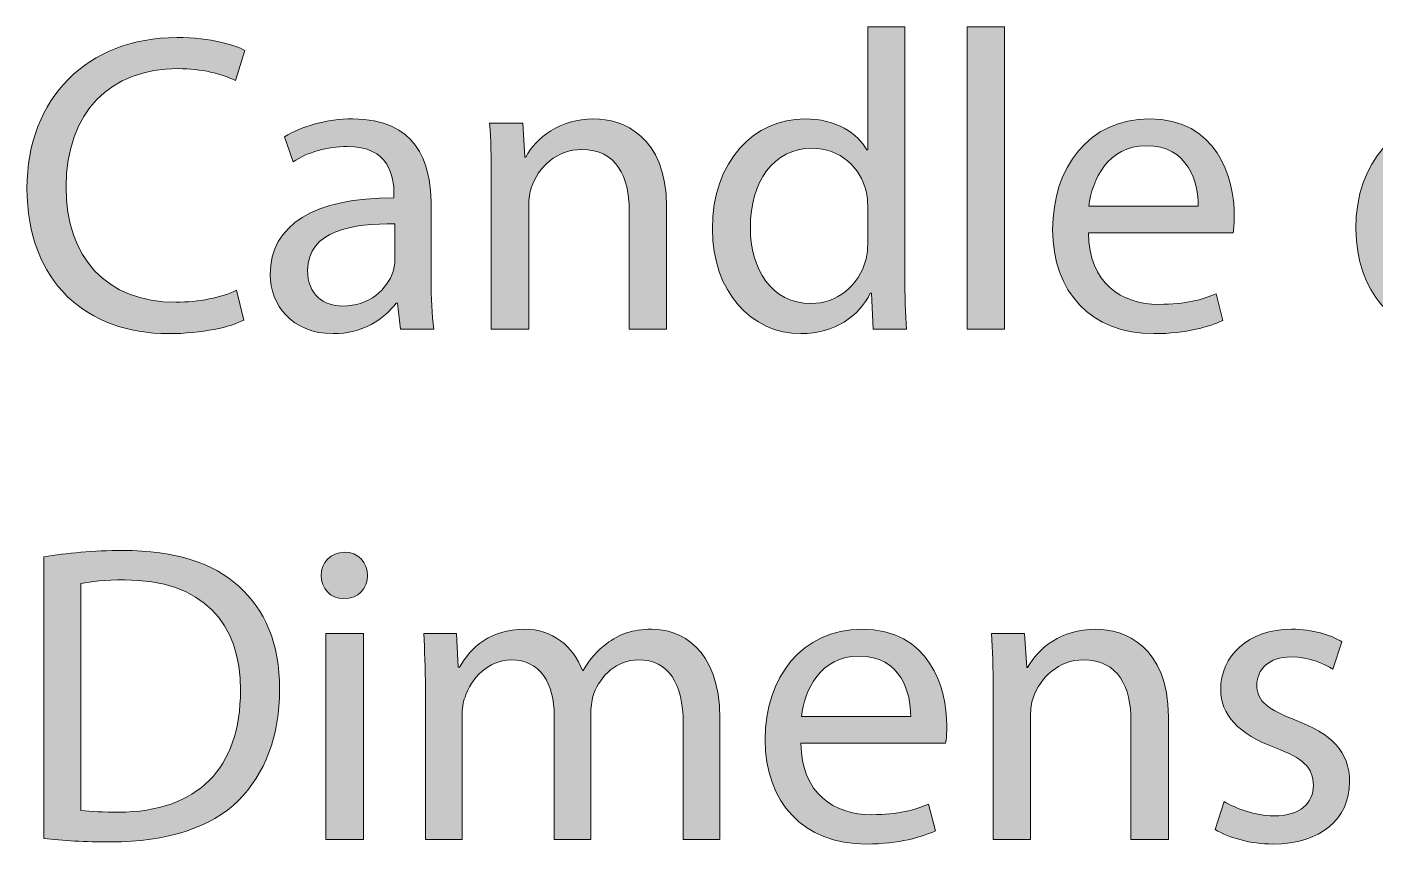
# Model space of a CAD drawing. Header units: inches. Extents: x 8 to 183, y -149 to -13.
# Drawn here: x 105.68 to 123.12, y -130.55 to -119.98 of the extents above; entities that cross this region are included whole.
import ezdxf

# ---------------------------------------------------------------- set-up
doc = ezdxf.new("R2010")
doc.units = ezdxf.units.IN
doc.header["$MEASUREMENT"] = 0
doc.layers.add('Layer 1', color=7, linetype='Continuous')

# ---------------------------------------------------------------- blocks, each defined once
blk = doc.blocks.new('block 7')
at = {"layer": 'Layer 1'}
h = blk.add_hatch(color=7, dxfattribs=at)
h.dxf.hatch_style = 2
edge = h.paths.add_edge_path()
edge.add_spline(control_points=[(108.488, -123.772), (108.318, -123.86), (107.96, -123.948), (107.509, -123.948), (106.464, -123.948), (105.683, -123.288), (105.683, -122.067), (105.683, -120.901), (106.469, -120.119), (107.619, -120.119), (108.075, -120.119), (108.372, -120.218), (108.499, -120.284), (108.499, -120.284), (108.378, -120.675), (108.378, -120.675), (108.202, -120.587), (107.944, -120.521), (107.636, -120.521), (106.766, -120.521), (106.189, -121.077), (106.189, -122.05), (106.189, -122.963), (106.711, -123.541), (107.608, -123.541), (107.905, -123.541), (108.202, -123.481), (108.394, -123.387), (108.394, -123.387), (108.488, -123.772), (108.488, -123.772)], knot_values=[0, 0, 0, 0, 1, 1, 1, 2, 2, 2, 3, 3, 3, 4, 4, 4, 5, 5, 5, 6, 6, 6, 7, 7, 7, 8, 8, 8, 9, 9, 9, 10, 10, 10, 10], degree=3, periodic=1)
h = blk.add_hatch(color=7, dxfattribs=at)
h.dxf.hatch_style = 2
edge = h.paths.add_edge_path()
edge.add_spline(control_points=[(117.035, -119.982), (117.035, -119.982), (117.035, -123.2), (117.035, -123.2), (117.035, -123.437), (117.046, -123.706), (117.057, -123.888), (117.057, -123.888), (116.628, -123.888), (116.628, -123.888), (116.628, -123.888), (116.606, -123.426), (116.606, -123.426), (116.606, -123.426), (116.589, -123.426), (116.589, -123.426), (116.446, -123.723), (116.127, -123.948), (115.693, -123.948), (115.049, -123.948), (114.548, -123.404), (114.548, -122.595), (114.543, -121.709), (115.098, -121.17), (115.742, -121.17), (116.155, -121.17), (116.424, -121.363), (116.545, -121.572), (116.545, -121.572), (116.556, -121.572), (116.556, -121.572), (116.556, -121.572), (116.556, -119.982), (116.556, -119.982), (116.556, -119.982), (117.035, -119.982), (117.035, -119.982)], knot_values=[0, 0, 0, 0, 1, 1, 1, 2, 2, 2, 3, 3, 3, 4, 4, 4, 5, 5, 5, 6, 6, 6, 7, 7, 7, 8, 8, 8, 9, 9, 9, 10, 10, 10, 11, 11, 11, 12, 12, 12, 12], degree=3, periodic=1)
edge = h.paths.add_edge_path()
edge.add_spline(control_points=[(116.556, -122.309), (116.556, -122.248), (116.551, -122.166), (116.534, -122.105), (116.463, -121.803), (116.199, -121.55), (115.836, -121.55), (115.335, -121.55), (115.038, -121.99), (115.038, -122.573), (115.038, -123.112), (115.307, -123.558), (115.825, -123.558), (116.149, -123.558), (116.446, -123.338), (116.534, -122.98), (116.551, -122.914), (116.556, -122.848), (116.556, -122.771), (116.556, -122.771), (116.556, -122.309), (116.556, -122.309)], knot_values=[0, 0, 0, 0, 1, 1, 1, 2, 2, 2, 3, 3, 3, 4, 4, 4, 5, 5, 5, 6, 6, 6, 7, 7, 7, 7], degree=3, periodic=1)
h = blk.add_hatch(color=7, dxfattribs=at)
h.dxf.hatch_style = 2
h.paths.add_polyline_path([(117.843, -119.982), (118.327, -119.982), (118.327, -123.888), (117.843, -123.888)])
h = blk.add_hatch(color=7, dxfattribs=at)
h.dxf.hatch_style = 2
edge = h.paths.add_edge_path()
edge.add_spline(control_points=[(125.356, -119.982), (125.356, -119.982), (125.356, -123.2), (125.356, -123.2), (125.356, -123.437), (125.367, -123.706), (125.378, -123.888), (125.378, -123.888), (124.949, -123.888), (124.949, -123.888), (124.949, -123.888), (124.927, -123.426), (124.927, -123.426), (124.927, -123.426), (124.911, -123.426), (124.911, -123.426), (124.768, -123.723), (124.449, -123.948), (124.014, -123.948), (123.37, -123.948), (122.87, -123.404), (122.87, -122.595), (122.864, -121.709), (123.42, -121.17), (124.063, -121.17), (124.476, -121.17), (124.746, -121.363), (124.867, -121.572), (124.867, -121.572), (124.878, -121.572), (124.878, -121.572), (124.878, -121.572), (124.878, -119.982), (124.878, -119.982), (124.878, -119.982), (125.356, -119.982), (125.356, -119.982)], knot_values=[0, 0, 0, 0, 1, 1, 1, 2, 2, 2, 3, 3, 3, 4, 4, 4, 5, 5, 5, 6, 6, 6, 7, 7, 7, 8, 8, 8, 9, 9, 9, 10, 10, 10, 11, 11, 11, 12, 12, 12, 12], degree=3, periodic=1)
edge = h.paths.add_edge_path()
edge.add_spline(control_points=[(124.878, -122.309), (124.878, -122.248), (124.872, -122.166), (124.856, -122.105), (124.784, -121.803), (124.52, -121.55), (124.157, -121.55), (123.656, -121.55), (123.359, -121.99), (123.359, -122.573), (123.359, -123.112), (123.629, -123.558), (124.146, -123.558), (124.47, -123.558), (124.768, -123.338), (124.856, -122.98), (124.872, -122.914), (124.878, -122.848), (124.878, -122.771), (124.878, -122.771), (124.878, -122.309), (124.878, -122.309)], knot_values=[0, 0, 0, 0, 1, 1, 1, 2, 2, 2, 3, 3, 3, 4, 4, 4, 5, 5, 5, 6, 6, 6, 7, 7, 7, 7], degree=3, periodic=1)
h = blk.add_hatch(color=7, dxfattribs=at)
h.dxf.hatch_style = 2
edge = h.paths.add_edge_path()
edge.add_spline(control_points=[(110.908, -123.25), (110.908, -123.481), (110.919, -123.706), (110.946, -123.888), (110.946, -123.888), (110.512, -123.888), (110.512, -123.888), (110.512, -123.888), (110.473, -123.552), (110.473, -123.552), (110.473, -123.552), (110.457, -123.552), (110.457, -123.552), (110.308, -123.761), (110.022, -123.948), (109.643, -123.948), (109.103, -123.948), (108.828, -123.569), (108.828, -123.184), (108.828, -122.54), (109.4, -122.188), (110.429, -122.193), (110.429, -122.193), (110.429, -122.138), (110.429, -122.138), (110.429, -121.924), (110.369, -121.522), (109.824, -121.528), (109.571, -121.528), (109.312, -121.599), (109.125, -121.726), (109.125, -121.726), (109.015, -121.401), (109.015, -121.401), (109.235, -121.264), (109.56, -121.17), (109.896, -121.17), (110.71, -121.17), (110.908, -121.726), (110.908, -122.254), (110.908, -122.254), (110.908, -123.25), (110.908, -123.25)], knot_values=[0, 0, 0, 0, 1, 1, 1, 2, 2, 2, 3, 3, 3, 4, 4, 4, 5, 5, 5, 6, 6, 6, 7, 7, 7, 8, 8, 8, 9, 9, 9, 10, 10, 10, 11, 11, 11, 12, 12, 12, 13, 13, 13, 14, 14, 14, 14], degree=3, periodic=1)
edge = h.paths.add_edge_path()
edge.add_spline(control_points=[(110.44, -122.529), (109.912, -122.518), (109.312, -122.611), (109.312, -123.129), (109.312, -123.448), (109.521, -123.591), (109.764, -123.591), (110.116, -123.591), (110.341, -123.371), (110.418, -123.145), (110.435, -123.09), (110.44, -123.035), (110.44, -122.991), (110.44, -122.991), (110.44, -122.529), (110.44, -122.529)], knot_values=[0, 0, 0, 0, 1, 1, 1, 2, 2, 2, 3, 3, 3, 4, 4, 4, 5, 5, 5, 5], degree=3, periodic=1)
h = blk.add_hatch(color=7, dxfattribs=at)
h.dxf.hatch_style = 2
edge = h.paths.add_edge_path()
edge.add_spline(control_points=[(111.688, -121.946), (111.688, -121.665), (111.683, -121.445), (111.666, -121.225), (111.666, -121.225), (112.096, -121.225), (112.096, -121.225), (112.096, -121.225), (112.123, -121.665), (112.123, -121.665), (112.123, -121.665), (112.134, -121.665), (112.134, -121.665), (112.266, -121.418), (112.574, -121.17), (113.014, -121.17), (113.383, -121.17), (113.955, -121.39), (113.955, -122.303), (113.955, -122.303), (113.955, -123.888), (113.955, -123.888), (113.955, -123.888), (113.471, -123.888), (113.471, -123.888), (113.471, -123.888), (113.471, -122.353), (113.471, -122.353), (113.471, -121.924), (113.311, -121.566), (112.855, -121.566), (112.541, -121.566), (112.294, -121.792), (112.205, -122.061), (112.183, -122.122), (112.172, -122.204), (112.172, -122.287), (112.172, -122.287), (112.172, -123.888), (112.172, -123.888), (112.172, -123.888), (111.688, -123.888), (111.688, -123.888), (111.688, -123.888), (111.688, -121.946), (111.688, -121.946)], knot_values=[0, 0, 0, 0, 1, 1, 1, 2, 2, 2, 3, 3, 3, 4, 4, 4, 5, 5, 5, 6, 6, 6, 7, 7, 7, 8, 8, 8, 9, 9, 9, 10, 10, 10, 11, 11, 11, 12, 12, 12, 13, 13, 13, 14, 14, 14, 15, 15, 15, 15], degree=3, periodic=1)
h = blk.add_hatch(color=7, dxfattribs=at)
h.dxf.hatch_style = 2
edge = h.paths.add_edge_path()
edge.add_spline(control_points=[(119.41, -122.644), (119.421, -123.299), (119.834, -123.569), (120.323, -123.569), (120.67, -123.569), (120.885, -123.508), (121.061, -123.431), (121.061, -123.431), (121.149, -123.778), (121.149, -123.778), (120.978, -123.855), (120.681, -123.948), (120.258, -123.948), (119.438, -123.948), (118.948, -123.404), (118.948, -122.601), (118.948, -121.797), (119.421, -121.17), (120.197, -121.17), (121.072, -121.17), (121.297, -121.929), (121.297, -122.419), (121.297, -122.518), (121.292, -122.589), (121.281, -122.644), (121.281, -122.644), (119.41, -122.644), (119.41, -122.644)], knot_values=[0, 0, 0, 0, 1, 1, 1, 2, 2, 2, 3, 3, 3, 4, 4, 4, 5, 5, 5, 6, 6, 6, 7, 7, 7, 8, 8, 8, 9, 9, 9, 9], degree=3, periodic=1)
edge = h.paths.add_edge_path()
edge.add_spline(control_points=[(120.83, -122.298), (120.835, -121.995), (120.703, -121.517), (120.158, -121.517), (119.663, -121.517), (119.454, -121.962), (119.416, -122.298), (119.416, -122.298), (120.83, -122.298), (120.83, -122.298)], knot_values=[0, 0, 0, 0, 1, 1, 1, 2, 2, 2, 3, 3, 3, 3], degree=3, periodic=1)
h = blk.add_hatch(color=7, dxfattribs=at)
h.dxf.hatch_style = 2
edge = h.paths.add_edge_path()
edge.add_spline(control_points=[(105.902, -126.835), (106.194, -126.785), (106.541, -126.752), (106.92, -126.752), (107.608, -126.752), (108.098, -126.917), (108.422, -127.214), (108.758, -127.517), (108.95, -127.946), (108.95, -128.546), (108.95, -129.151), (108.758, -129.646), (108.417, -129.987), (108.064, -130.334), (107.492, -130.521), (106.772, -130.521), (106.425, -130.521), (106.144, -130.504), (105.902, -130.477), (105.902, -130.477), (105.902, -126.835), (105.902, -126.835)], knot_values=[0, 0, 0, 0, 1, 1, 1, 2, 2, 2, 3, 3, 3, 4, 4, 4, 5, 5, 5, 6, 6, 6, 7, 7, 7, 7], degree=3, periodic=1)
edge = h.paths.add_edge_path()
edge.add_spline(control_points=[(106.381, -130.114), (106.502, -130.13), (106.678, -130.136), (106.865, -130.136), (107.894, -130.136), (108.444, -129.564), (108.444, -128.562), (108.45, -127.688), (107.955, -127.132), (106.942, -127.132), (106.695, -127.132), (106.508, -127.154), (106.381, -127.181), (106.381, -127.181), (106.381, -130.114), (106.381, -130.114)], knot_values=[0, 0, 0, 0, 1, 1, 1, 2, 2, 2, 3, 3, 3, 4, 4, 4, 5, 5, 5, 5], degree=3, periodic=1)
h = blk.add_hatch(color=7, dxfattribs=at)
h.dxf.hatch_style = 2
edge = h.paths.add_edge_path()
edge.add_spline(control_points=[(110.088, -127.077), (110.088, -127.242), (109.972, -127.374), (109.78, -127.374), (109.604, -127.374), (109.488, -127.242), (109.488, -127.077), (109.488, -126.912), (109.609, -126.774), (109.791, -126.774), (109.967, -126.774), (110.088, -126.906), (110.088, -127.077)], knot_values=[0, 0, 0, 0, 1, 1, 1, 2, 2, 2, 3, 3, 3, 4, 4, 4, 4], degree=3, periodic=1)
h.paths.add_polyline_path([(109.549, -130.488), (109.549, -127.825), (110.033, -127.825), (110.033, -130.488)])
h = blk.add_hatch(color=7, dxfattribs=at)
h.dxf.hatch_style = 2
edge = h.paths.add_edge_path()
edge.add_spline(control_points=[(110.836, -128.546), (110.836, -128.265), (110.825, -128.045), (110.814, -127.825), (110.814, -127.825), (111.237, -127.825), (111.237, -127.825), (111.237, -127.825), (111.259, -128.26), (111.259, -128.26), (111.259, -128.26), (111.276, -128.26), (111.276, -128.26), (111.424, -128.007), (111.672, -127.77), (112.118, -127.77), (112.475, -127.77), (112.75, -127.99), (112.866, -128.304), (112.866, -128.304), (112.877, -128.304), (112.877, -128.304), (112.959, -128.15), (113.069, -128.04), (113.179, -127.957), (113.339, -127.836), (113.509, -127.77), (113.763, -127.77), (114.12, -127.77), (114.643, -128.001), (114.643, -128.925), (114.643, -128.925), (114.643, -130.488), (114.643, -130.488), (114.643, -130.488), (114.17, -130.488), (114.17, -130.488), (114.17, -130.488), (114.17, -128.986), (114.17, -128.986), (114.17, -128.469), (113.977, -128.166), (113.592, -128.166), (113.311, -128.166), (113.103, -128.37), (113.014, -128.601), (112.992, -128.672), (112.976, -128.755), (112.976, -128.843), (112.976, -128.843), (112.976, -130.488), (112.976, -130.488), (112.976, -130.488), (112.503, -130.488), (112.503, -130.488), (112.503, -130.488), (112.503, -128.892), (112.503, -128.892), (112.503, -128.469), (112.316, -128.166), (111.947, -128.166), (111.65, -128.166), (111.424, -128.408), (111.348, -128.65), (111.32, -128.716), (111.309, -128.804), (111.309, -128.887), (111.309, -128.887), (111.309, -130.488), (111.309, -130.488), (111.309, -130.488), (110.836, -130.488), (110.836, -130.488), (110.836, -130.488), (110.836, -128.546), (110.836, -128.546)], knot_values=[0, 0, 0, 0, 1, 1, 1, 2, 2, 2, 3, 3, 3, 4, 4, 4, 5, 5, 5, 6, 6, 6, 7, 7, 7, 8, 8, 8, 9, 9, 9, 10, 10, 10, 11, 11, 11, 12, 12, 12, 13, 13, 13, 14, 14, 14, 15, 15, 15, 16, 16, 16, 17, 17, 17, 18, 18, 18, 19, 19, 19, 20, 20, 20, 21, 21, 21, 22, 22, 22, 23, 23, 23, 24, 24, 24, 25, 25, 25, 25], degree=3, periodic=1)
h = blk.add_hatch(color=7, dxfattribs=at)
h.dxf.hatch_style = 2
edge = h.paths.add_edge_path()
edge.add_spline(control_points=[(115.692, -129.244), (115.703, -129.899), (116.116, -130.169), (116.606, -130.169), (116.952, -130.169), (117.167, -130.108), (117.343, -130.031), (117.343, -130.031), (117.431, -130.378), (117.431, -130.378), (117.26, -130.455), (116.963, -130.548), (116.54, -130.548), (115.72, -130.548), (115.23, -130.004), (115.23, -129.2), (115.23, -128.397), (115.703, -127.77), (116.479, -127.77), (117.354, -127.77), (117.579, -128.529), (117.579, -129.019), (117.579, -129.118), (117.574, -129.189), (117.563, -129.244), (117.563, -129.244), (115.692, -129.244), (115.692, -129.244)], knot_values=[0, 0, 0, 0, 1, 1, 1, 2, 2, 2, 3, 3, 3, 4, 4, 4, 5, 5, 5, 6, 6, 6, 7, 7, 7, 8, 8, 8, 9, 9, 9, 9], degree=3, periodic=1)
edge = h.paths.add_edge_path()
edge.add_spline(control_points=[(117.112, -128.898), (117.117, -128.595), (116.985, -128.117), (116.441, -128.117), (115.945, -128.117), (115.736, -128.562), (115.698, -128.898), (115.698, -128.898), (117.112, -128.898), (117.112, -128.898)], knot_values=[0, 0, 0, 0, 1, 1, 1, 2, 2, 2, 3, 3, 3, 3], degree=3, periodic=1)
h = blk.add_hatch(color=7, dxfattribs=at)
h.dxf.hatch_style = 2
edge = h.paths.add_edge_path()
edge.add_spline(control_points=[(118.178, -128.546), (118.178, -128.265), (118.173, -128.045), (118.156, -127.825), (118.156, -127.825), (118.585, -127.825), (118.585, -127.825), (118.585, -127.825), (118.613, -128.265), (118.613, -128.265), (118.613, -128.265), (118.624, -128.265), (118.624, -128.265), (118.756, -128.018), (119.064, -127.77), (119.504, -127.77), (119.873, -127.77), (120.445, -127.99), (120.445, -128.903), (120.445, -128.903), (120.445, -130.488), (120.445, -130.488), (120.445, -130.488), (119.961, -130.488), (119.961, -130.488), (119.961, -130.488), (119.961, -128.953), (119.961, -128.953), (119.961, -128.524), (119.801, -128.166), (119.344, -128.166), (119.031, -128.166), (118.784, -128.392), (118.695, -128.661), (118.673, -128.722), (118.662, -128.804), (118.662, -128.887), (118.662, -128.887), (118.662, -130.488), (118.662, -130.488), (118.662, -130.488), (118.178, -130.488), (118.178, -130.488), (118.178, -130.488), (118.178, -128.546), (118.178, -128.546)], knot_values=[0, 0, 0, 0, 1, 1, 1, 2, 2, 2, 3, 3, 3, 4, 4, 4, 5, 5, 5, 6, 6, 6, 7, 7, 7, 8, 8, 8, 9, 9, 9, 10, 10, 10, 11, 11, 11, 12, 12, 12, 13, 13, 13, 14, 14, 14, 15, 15, 15, 15], degree=3, periodic=1)
h = blk.add_hatch(color=7, dxfattribs=at)
h.dxf.hatch_style = 2
edge = h.paths.add_edge_path()
edge.add_spline(control_points=[(121.165, -129.998), (121.313, -130.086), (121.566, -130.185), (121.808, -130.185), (122.155, -130.185), (122.32, -130.015), (122.32, -129.789), (122.32, -129.558), (122.182, -129.437), (121.83, -129.305), (121.346, -129.129), (121.121, -128.87), (121.121, -128.551), (121.121, -128.122), (121.473, -127.77), (122.039, -127.77), (122.309, -127.77), (122.546, -127.842), (122.689, -127.935), (122.689, -127.935), (122.573, -128.287), (122.573, -128.287), (122.468, -128.221), (122.276, -128.128), (122.028, -128.128), (121.743, -128.128), (121.588, -128.293), (121.588, -128.491), (121.588, -128.711), (121.743, -128.81), (122.089, -128.947), (122.546, -129.118), (122.788, -129.349), (122.788, -129.745), (122.788, -130.218), (122.419, -130.548), (121.797, -130.548), (121.506, -130.548), (121.236, -130.471), (121.049, -130.361), (121.049, -130.361), (121.165, -129.998), (121.165, -129.998)], knot_values=[0, 0, 0, 0, 1, 1, 1, 2, 2, 2, 3, 3, 3, 4, 4, 4, 5, 5, 5, 6, 6, 6, 7, 7, 7, 8, 8, 8, 9, 9, 9, 10, 10, 10, 11, 11, 11, 12, 12, 12, 13, 13, 13, 14, 14, 14, 14], degree=3, periodic=1)
at = {"layer": 'Layer 1', "lineweight": 0}
for points in [[(117.843, -119.982), (118.327, -119.982), (118.327, -123.888), (117.843, -123.888), (117.843, -119.982)], [(109.549, -130.488), (109.549, -127.825), (110.033, -127.825), (110.033, -130.488), (109.549, -130.488)]]:
    blk.add_lwpolyline(points, dxfattribs=at)
for points, knots in [([(108.488, -123.772), (108.318, -123.86), (107.96, -123.948), (107.509, -123.948), (106.464, -123.948), (105.683, -123.288), (105.683, -122.067), (105.683, -120.901), (106.469, -120.119), (107.619, -120.119), (108.075, -120.119), (108.372, -120.218), (108.499, -120.284), (108.499, -120.284), (108.378, -120.675), (108.378, -120.675), (108.202, -120.587), (107.944, -120.521), (107.636, -120.521), (106.766, -120.521), (106.189, -121.077), (106.189, -122.05), (106.189, -122.963), (106.711, -123.541), (107.608, -123.541), (107.905, -123.541), (108.202, -123.481), (108.394, -123.387), (108.394, -123.387), (108.488, -123.772), (108.488, -123.772)], [0, 0, 0, 0, 1, 1, 1, 2, 2, 2, 3, 3, 3, 4, 4, 4, 5, 5, 5, 6, 6, 6, 7, 7, 7, 8, 8, 8, 9, 9, 9, 10, 10, 10, 10]), ([(117.035, -119.982), (117.035, -119.982), (117.035, -123.2), (117.035, -123.2), (117.035, -123.437), (117.046, -123.706), (117.057, -123.888), (117.057, -123.888), (116.628, -123.888), (116.628, -123.888), (116.628, -123.888), (116.606, -123.426), (116.606, -123.426), (116.606, -123.426), (116.589, -123.426), (116.589, -123.426), (116.446, -123.723), (116.127, -123.948), (115.693, -123.948), (115.049, -123.948), (114.548, -123.404), (114.548, -122.595), (114.543, -121.709), (115.098, -121.17), (115.742, -121.17), (116.155, -121.17), (116.424, -121.363), (116.545, -121.572), (116.545, -121.572), (116.556, -121.572), (116.556, -121.572), (116.556, -121.572), (116.556, -119.982), (116.556, -119.982), (116.556, -119.982), (117.035, -119.982), (117.035, -119.982)], [0, 0, 0, 0, 1, 1, 1, 2, 2, 2, 3, 3, 3, 4, 4, 4, 5, 5, 5, 6, 6, 6, 7, 7, 7, 8, 8, 8, 9, 9, 9, 10, 10, 10, 11, 11, 11, 12, 12, 12, 12]), ([(125.356, -119.982), (125.356, -119.982), (125.356, -123.2), (125.356, -123.2), (125.356, -123.437), (125.367, -123.706), (125.378, -123.888), (125.378, -123.888), (124.949, -123.888), (124.949, -123.888), (124.949, -123.888), (124.927, -123.426), (124.927, -123.426), (124.927, -123.426), (124.911, -123.426), (124.911, -123.426), (124.768, -123.723), (124.449, -123.948), (124.014, -123.948), (123.37, -123.948), (122.87, -123.404), (122.87, -122.595), (122.864, -121.709), (123.42, -121.17), (124.063, -121.17), (124.476, -121.17), (124.746, -121.363), (124.867, -121.572), (124.867, -121.572), (124.878, -121.572), (124.878, -121.572), (124.878, -121.572), (124.878, -119.982), (124.878, -119.982), (124.878, -119.982), (125.356, -119.982), (125.356, -119.982)], [0, 0, 0, 0, 1, 1, 1, 2, 2, 2, 3, 3, 3, 4, 4, 4, 5, 5, 5, 6, 6, 6, 7, 7, 7, 8, 8, 8, 9, 9, 9, 10, 10, 10, 11, 11, 11, 12, 12, 12, 12]), ([(110.908, -123.25), (110.908, -123.481), (110.919, -123.706), (110.946, -123.888), (110.946, -123.888), (110.512, -123.888), (110.512, -123.888), (110.512, -123.888), (110.473, -123.552), (110.473, -123.552), (110.473, -123.552), (110.457, -123.552), (110.457, -123.552), (110.308, -123.761), (110.022, -123.948), (109.643, -123.948), (109.103, -123.948), (108.828, -123.569), (108.828, -123.184), (108.828, -122.54), (109.4, -122.188), (110.429, -122.193), (110.429, -122.193), (110.429, -122.138), (110.429, -122.138), (110.429, -121.924), (110.369, -121.522), (109.824, -121.528), (109.571, -121.528), (109.312, -121.599), (109.125, -121.726), (109.125, -121.726), (109.015, -121.401), (109.015, -121.401), (109.235, -121.264), (109.56, -121.17), (109.896, -121.17), (110.71, -121.17), (110.908, -121.726), (110.908, -122.254), (110.908, -122.254), (110.908, -123.25), (110.908, -123.25)], [0, 0, 0, 0, 1, 1, 1, 2, 2, 2, 3, 3, 3, 4, 4, 4, 5, 5, 5, 6, 6, 6, 7, 7, 7, 8, 8, 8, 9, 9, 9, 10, 10, 10, 11, 11, 11, 12, 12, 12, 13, 13, 13, 14, 14, 14, 14]), ([(111.688, -121.946), (111.688, -121.665), (111.683, -121.445), (111.666, -121.225), (111.666, -121.225), (112.096, -121.225), (112.096, -121.225), (112.096, -121.225), (112.123, -121.665), (112.123, -121.665), (112.123, -121.665), (112.134, -121.665), (112.134, -121.665), (112.266, -121.418), (112.574, -121.17), (113.014, -121.17), (113.383, -121.17), (113.955, -121.39), (113.955, -122.303), (113.955, -122.303), (113.955, -123.888), (113.955, -123.888), (113.955, -123.888), (113.471, -123.888), (113.471, -123.888), (113.471, -123.888), (113.471, -122.353), (113.471, -122.353), (113.471, -121.924), (113.311, -121.566), (112.855, -121.566), (112.541, -121.566), (112.294, -121.792), (112.205, -122.061), (112.183, -122.122), (112.172, -122.204), (112.172, -122.287), (112.172, -122.287), (112.172, -123.888), (112.172, -123.888), (112.172, -123.888), (111.688, -123.888), (111.688, -123.888), (111.688, -123.888), (111.688, -121.946), (111.688, -121.946)], [0, 0, 0, 0, 1, 1, 1, 2, 2, 2, 3, 3, 3, 4, 4, 4, 5, 5, 5, 6, 6, 6, 7, 7, 7, 8, 8, 8, 9, 9, 9, 10, 10, 10, 11, 11, 11, 12, 12, 12, 13, 13, 13, 14, 14, 14, 15, 15, 15, 15]), ([(119.41, -122.644), (119.421, -123.299), (119.834, -123.569), (120.323, -123.569), (120.67, -123.569), (120.885, -123.508), (121.061, -123.431), (121.061, -123.431), (121.149, -123.778), (121.149, -123.778), (120.978, -123.855), (120.681, -123.948), (120.258, -123.948), (119.438, -123.948), (118.948, -123.404), (118.948, -122.601), (118.948, -121.797), (119.421, -121.17), (120.197, -121.17), (121.072, -121.17), (121.297, -121.929), (121.297, -122.419), (121.297, -122.518), (121.292, -122.589), (121.281, -122.644), (121.281, -122.644), (119.41, -122.644), (119.41, -122.644)], [0, 0, 0, 0, 1, 1, 1, 2, 2, 2, 3, 3, 3, 4, 4, 4, 5, 5, 5, 6, 6, 6, 7, 7, 7, 8, 8, 8, 9, 9, 9, 9]), ([(120.83, -122.298), (120.835, -121.995), (120.703, -121.517), (120.158, -121.517), (119.663, -121.517), (119.454, -121.962), (119.416, -122.298), (119.416, -122.298), (120.83, -122.298), (120.83, -122.298)], [0, 0, 0, 0, 1, 1, 1, 2, 2, 2, 3, 3, 3, 3]), ([(116.556, -122.309), (116.556, -122.248), (116.551, -122.166), (116.534, -122.105), (116.463, -121.803), (116.199, -121.55), (115.836, -121.55), (115.335, -121.55), (115.038, -121.99), (115.038, -122.573), (115.038, -123.112), (115.307, -123.558), (115.825, -123.558), (116.149, -123.558), (116.446, -123.338), (116.534, -122.98), (116.551, -122.914), (116.556, -122.848), (116.556, -122.771), (116.556, -122.771), (116.556, -122.309), (116.556, -122.309)], [0, 0, 0, 0, 1, 1, 1, 2, 2, 2, 3, 3, 3, 4, 4, 4, 5, 5, 5, 6, 6, 6, 7, 7, 7, 7]), ([(110.44, -122.529), (109.912, -122.518), (109.312, -122.611), (109.312, -123.129), (109.312, -123.448), (109.521, -123.591), (109.764, -123.591), (110.116, -123.591), (110.341, -123.371), (110.418, -123.145), (110.435, -123.09), (110.44, -123.035), (110.44, -122.991), (110.44, -122.991), (110.44, -122.529), (110.44, -122.529)], [0, 0, 0, 0, 1, 1, 1, 2, 2, 2, 3, 3, 3, 4, 4, 4, 5, 5, 5, 5]), ([(105.902, -126.835), (106.194, -126.785), (106.541, -126.752), (106.92, -126.752), (107.608, -126.752), (108.098, -126.917), (108.422, -127.214), (108.758, -127.517), (108.95, -127.946), (108.95, -128.546), (108.95, -129.151), (108.758, -129.646), (108.417, -129.987), (108.064, -130.334), (107.492, -130.521), (106.772, -130.521), (106.425, -130.521), (106.144, -130.504), (105.902, -130.477), (105.902, -130.477), (105.902, -126.835), (105.902, -126.835)], [0, 0, 0, 0, 1, 1, 1, 2, 2, 2, 3, 3, 3, 4, 4, 4, 5, 5, 5, 6, 6, 6, 7, 7, 7, 7]), ([(110.088, -127.077), (110.088, -127.242), (109.972, -127.374), (109.78, -127.374), (109.604, -127.374), (109.488, -127.242), (109.488, -127.077), (109.488, -126.912), (109.609, -126.774), (109.791, -126.774), (109.967, -126.774), (110.088, -126.906), (110.088, -127.077)], [0, 0, 0, 0, 1, 1, 1, 2, 2, 2, 3, 3, 3, 4, 4, 4, 4]), ([(106.381, -130.114), (106.502, -130.13), (106.678, -130.136), (106.865, -130.136), (107.894, -130.136), (108.444, -129.564), (108.444, -128.562), (108.45, -127.688), (107.955, -127.132), (106.942, -127.132), (106.695, -127.132), (106.508, -127.154), (106.381, -127.181), (106.381, -127.181), (106.381, -130.114), (106.381, -130.114)], [0, 0, 0, 0, 1, 1, 1, 2, 2, 2, 3, 3, 3, 4, 4, 4, 5, 5, 5, 5]), ([(110.836, -128.546), (110.836, -128.265), (110.825, -128.045), (110.814, -127.825), (110.814, -127.825), (111.237, -127.825), (111.237, -127.825), (111.237, -127.825), (111.259, -128.26), (111.259, -128.26), (111.259, -128.26), (111.276, -128.26), (111.276, -128.26), (111.424, -128.007), (111.672, -127.77), (112.118, -127.77), (112.475, -127.77), (112.75, -127.99), (112.866, -128.304), (112.866, -128.304), (112.877, -128.304), (112.877, -128.304), (112.959, -128.15), (113.069, -128.04), (113.179, -127.957), (113.339, -127.836), (113.509, -127.77), (113.763, -127.77), (114.12, -127.77), (114.643, -128.001), (114.643, -128.925), (114.643, -128.925), (114.643, -130.488), (114.643, -130.488), (114.643, -130.488), (114.17, -130.488), (114.17, -130.488), (114.17, -130.488), (114.17, -128.986), (114.17, -128.986), (114.17, -128.469), (113.977, -128.166), (113.592, -128.166), (113.311, -128.166), (113.103, -128.37), (113.014, -128.601), (112.992, -128.672), (112.976, -128.755), (112.976, -128.843), (112.976, -128.843), (112.976, -130.488), (112.976, -130.488), (112.976, -130.488), (112.503, -130.488), (112.503, -130.488), (112.503, -130.488), (112.503, -128.892), (112.503, -128.892), (112.503, -128.469), (112.316, -128.166), (111.947, -128.166), (111.65, -128.166), (111.424, -128.408), (111.348, -128.65), (111.32, -128.716), (111.309, -128.804), (111.309, -128.887), (111.309, -128.887), (111.309, -130.488), (111.309, -130.488), (111.309, -130.488), (110.836, -130.488), (110.836, -130.488), (110.836, -130.488), (110.836, -128.546), (110.836, -128.546)], [0, 0, 0, 0, 1, 1, 1, 2, 2, 2, 3, 3, 3, 4, 4, 4, 5, 5, 5, 6, 6, 6, 7, 7, 7, 8, 8, 8, 9, 9, 9, 10, 10, 10, 11, 11, 11, 12, 12, 12, 13, 13, 13, 14, 14, 14, 15, 15, 15, 16, 16, 16, 17, 17, 17, 18, 18, 18, 19, 19, 19, 20, 20, 20, 21, 21, 21, 22, 22, 22, 23, 23, 23, 24, 24, 24, 25, 25, 25, 25]), ([(115.692, -129.244), (115.703, -129.899), (116.116, -130.169), (116.606, -130.169), (116.952, -130.169), (117.167, -130.108), (117.343, -130.031), (117.343, -130.031), (117.431, -130.378), (117.431, -130.378), (117.26, -130.455), (116.963, -130.548), (116.54, -130.548), (115.72, -130.548), (115.23, -130.004), (115.23, -129.2), (115.23, -128.397), (115.703, -127.77), (116.479, -127.77), (117.354, -127.77), (117.579, -128.529), (117.579, -129.019), (117.579, -129.118), (117.574, -129.189), (117.563, -129.244), (117.563, -129.244), (115.692, -129.244), (115.692, -129.244)], [0, 0, 0, 0, 1, 1, 1, 2, 2, 2, 3, 3, 3, 4, 4, 4, 5, 5, 5, 6, 6, 6, 7, 7, 7, 8, 8, 8, 9, 9, 9, 9]), ([(118.178, -128.546), (118.178, -128.265), (118.173, -128.045), (118.156, -127.825), (118.156, -127.825), (118.585, -127.825), (118.585, -127.825), (118.585, -127.825), (118.613, -128.265), (118.613, -128.265), (118.613, -128.265), (118.624, -128.265), (118.624, -128.265), (118.756, -128.018), (119.064, -127.77), (119.504, -127.77), (119.873, -127.77), (120.445, -127.99), (120.445, -128.903), (120.445, -128.903), (120.445, -130.488), (120.445, -130.488), (120.445, -130.488), (119.961, -130.488), (119.961, -130.488), (119.961, -130.488), (119.961, -128.953), (119.961, -128.953), (119.961, -128.524), (119.801, -128.166), (119.344, -128.166), (119.031, -128.166), (118.784, -128.392), (118.695, -128.661), (118.673, -128.722), (118.662, -128.804), (118.662, -128.887), (118.662, -128.887), (118.662, -130.488), (118.662, -130.488), (118.662, -130.488), (118.178, -130.488), (118.178, -130.488), (118.178, -130.488), (118.178, -128.546), (118.178, -128.546)], [0, 0, 0, 0, 1, 1, 1, 2, 2, 2, 3, 3, 3, 4, 4, 4, 5, 5, 5, 6, 6, 6, 7, 7, 7, 8, 8, 8, 9, 9, 9, 10, 10, 10, 11, 11, 11, 12, 12, 12, 13, 13, 13, 14, 14, 14, 15, 15, 15, 15]), ([(121.165, -129.998), (121.313, -130.086), (121.566, -130.185), (121.808, -130.185), (122.155, -130.185), (122.32, -130.015), (122.32, -129.789), (122.32, -129.558), (122.182, -129.437), (121.83, -129.305), (121.346, -129.129), (121.121, -128.87), (121.121, -128.551), (121.121, -128.122), (121.473, -127.77), (122.039, -127.77), (122.309, -127.77), (122.546, -127.842), (122.689, -127.935), (122.689, -127.935), (122.573, -128.287), (122.573, -128.287), (122.468, -128.221), (122.276, -128.128), (122.028, -128.128), (121.743, -128.128), (121.588, -128.293), (121.588, -128.491), (121.588, -128.711), (121.743, -128.81), (122.089, -128.947), (122.546, -129.118), (122.788, -129.349), (122.788, -129.745), (122.788, -130.218), (122.419, -130.548), (121.797, -130.548), (121.506, -130.548), (121.236, -130.471), (121.049, -130.361), (121.049, -130.361), (121.165, -129.998), (121.165, -129.998)], [0, 0, 0, 0, 1, 1, 1, 2, 2, 2, 3, 3, 3, 4, 4, 4, 5, 5, 5, 6, 6, 6, 7, 7, 7, 8, 8, 8, 9, 9, 9, 10, 10, 10, 11, 11, 11, 12, 12, 12, 13, 13, 13, 14, 14, 14, 14]), ([(117.112, -128.898), (117.117, -128.595), (116.985, -128.117), (116.441, -128.117), (115.945, -128.117), (115.736, -128.562), (115.698, -128.898), (115.698, -128.898), (117.112, -128.898), (117.112, -128.898)], [0, 0, 0, 0, 1, 1, 1, 2, 2, 2, 3, 3, 3, 3])]:
    blk.add_open_spline(points, degree=3, knots=knots, dxfattribs=at)

msp = doc.modelspace()

# ---------------------------------------------------------------- block references
at = {"layer": 'Layer 1'}
msp.add_blockref('block 7', (0, 0), dxfattribs=at)

doc.saveas('drawing.dxf')
